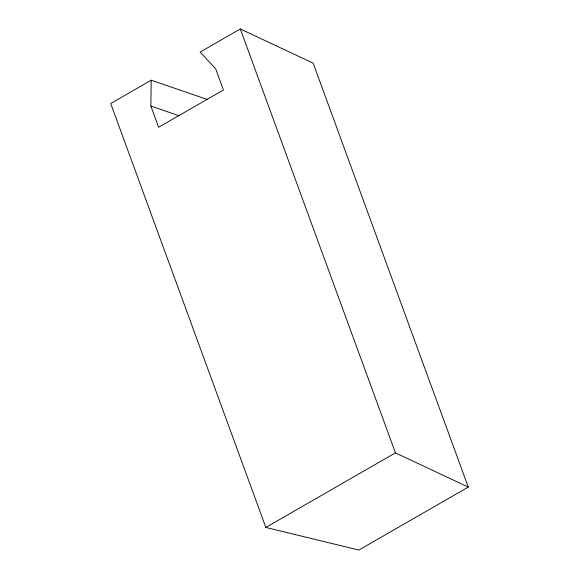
<?xml version="1.0" encoding="UTF-8"?>
<svg xmlns="http://www.w3.org/2000/svg" width="579" height="579" viewBox="0 0 579 579"><rect width="100%" height="100%" fill="white"/><g stroke="black" fill="none" stroke-linecap="round" stroke-linejoin="round"><path stroke-width="0.87" d="M151.213 80.22L110.719 103.525L265.848 527.44L358.864 550.05L468.281 487.084L313.152 63.162L240.299 28.95L200.131 52.067L215.663 68.792L223.422 89.984L158.624 127.271L150.873 106.08L151.213 80.22L207.615 99.566M265.848 527.44L395.435 452.865L468.281 487.084M150.873 106.08L179.07 115.749M240.299 28.95L395.435 452.865"/></g></svg>
